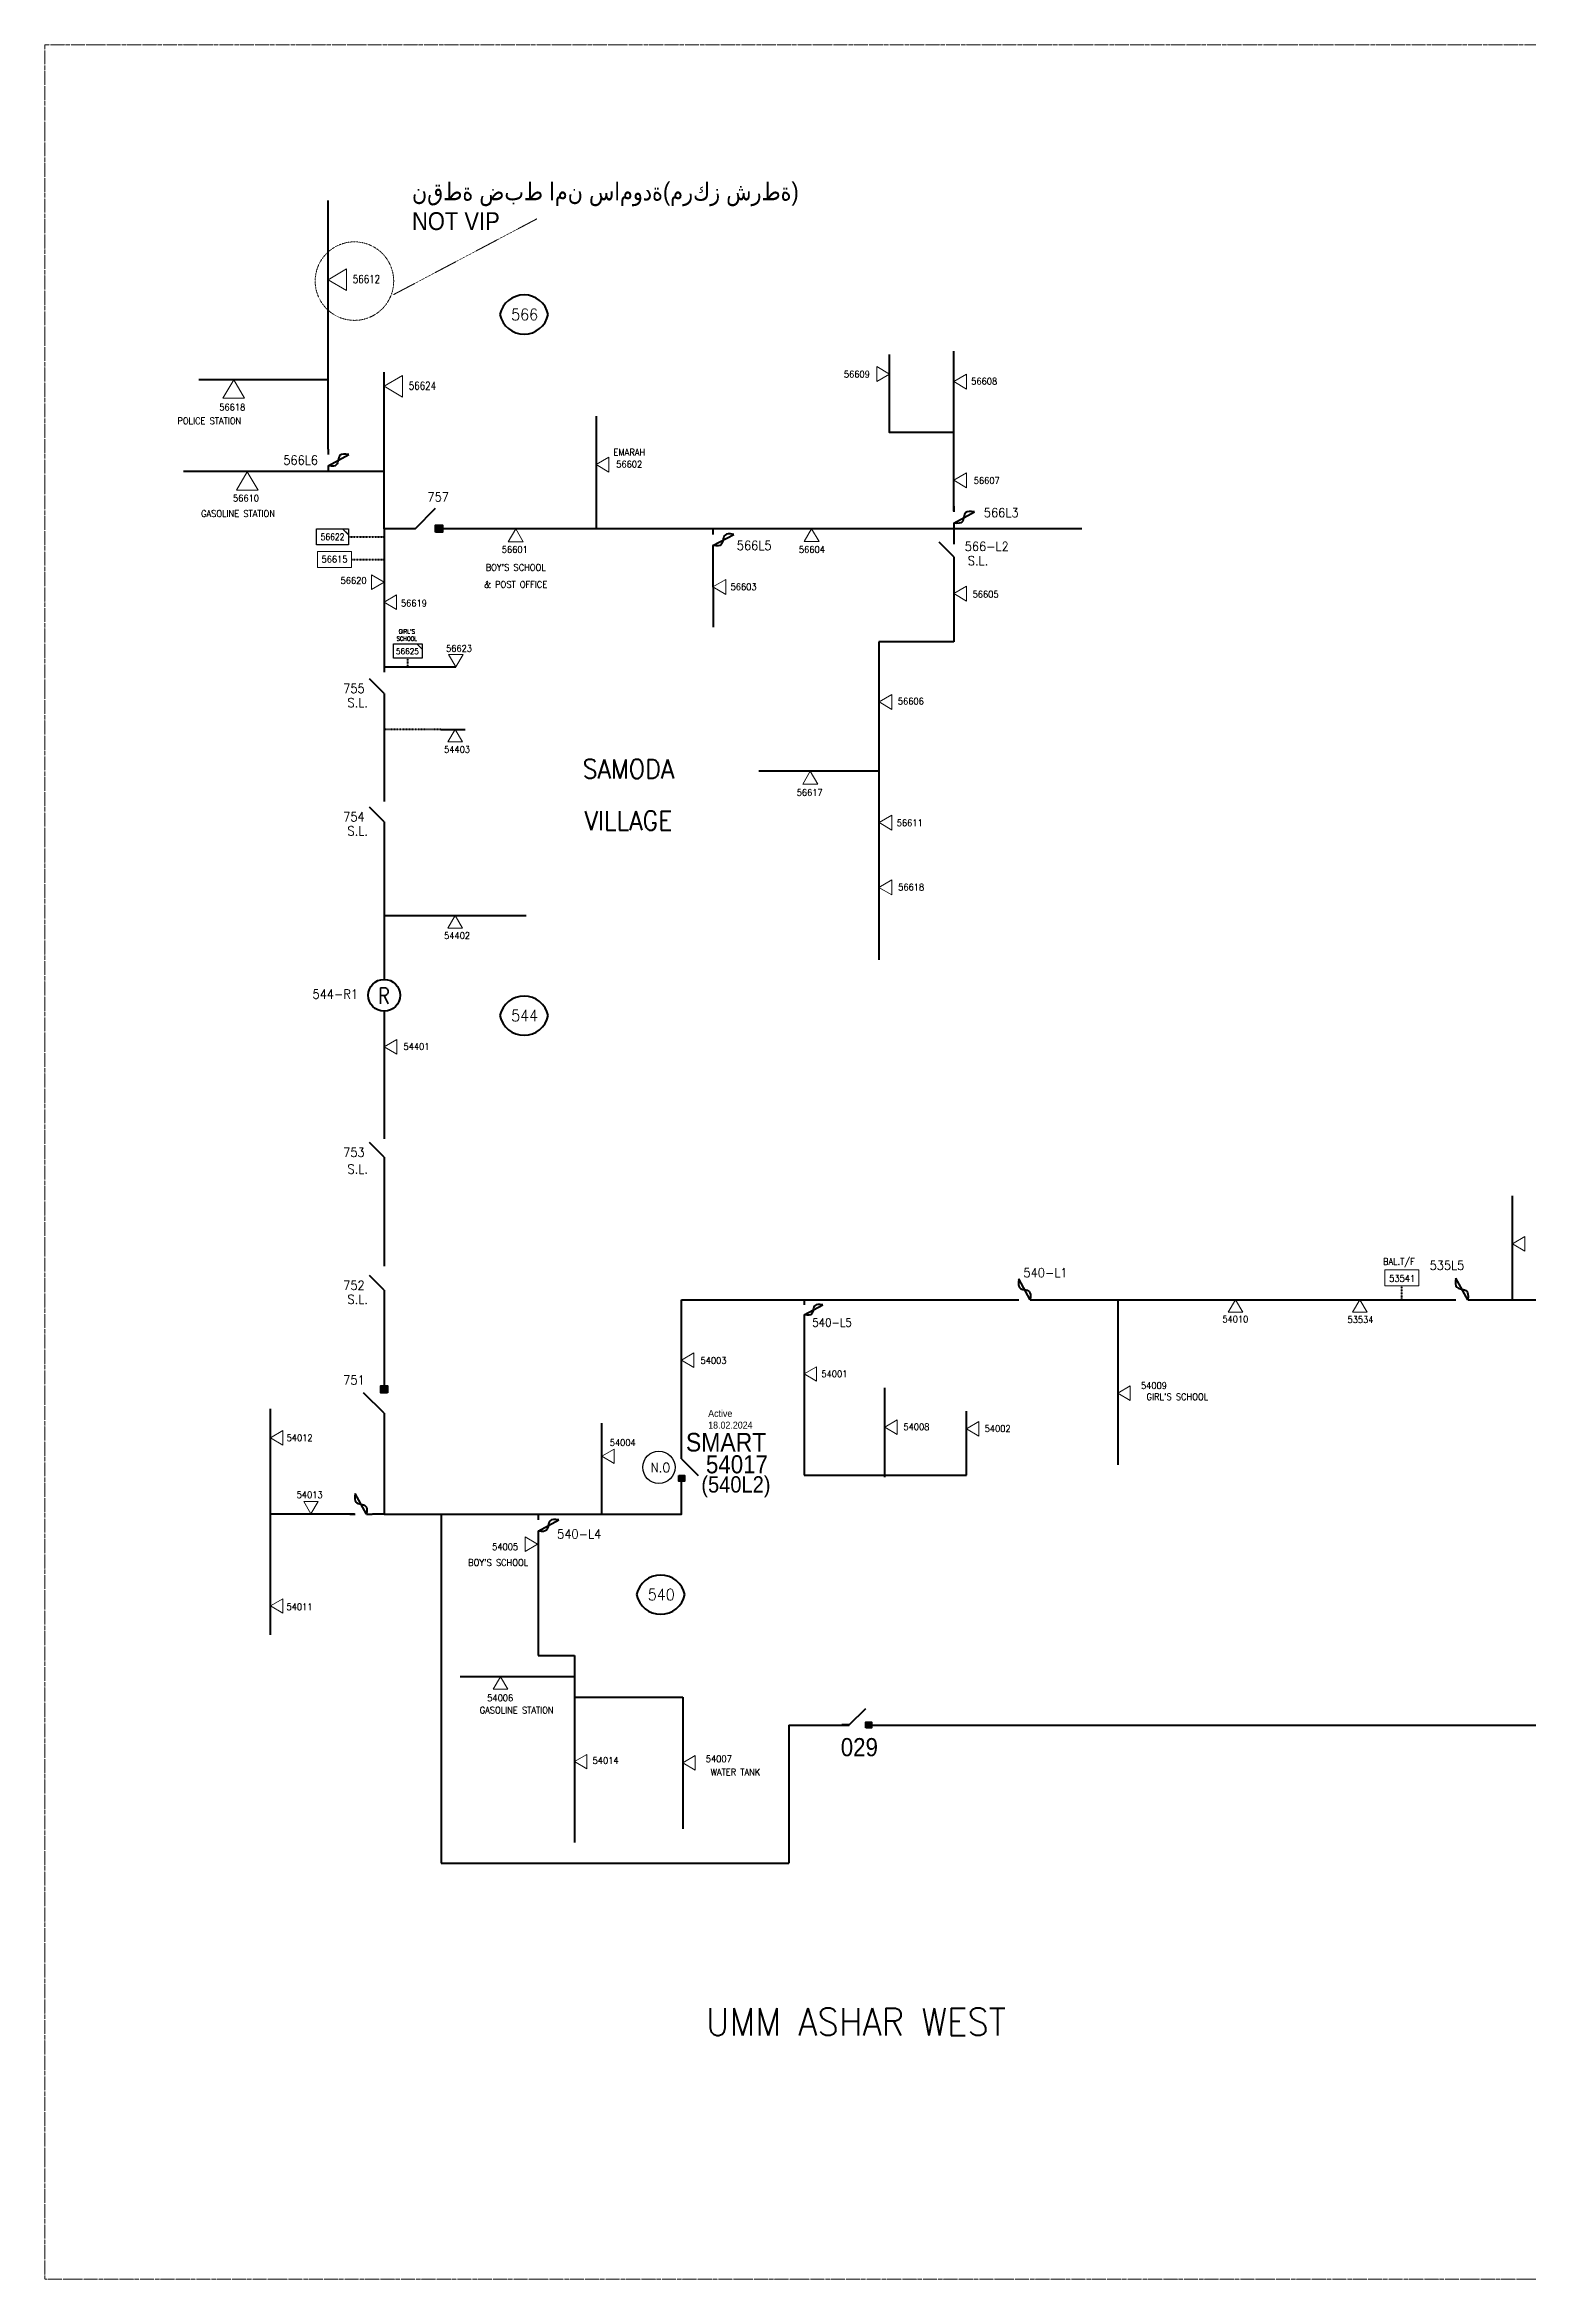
# Model space of a CAD drawing. Header units: metres. Extents: x 65984 to 144644, y -19036 to 23726.
# Drawn here: x 65984 to 67564, y 13662 to 16042 of the extents above; entities that cross this region are included whole.
import ezdxf
from ezdxf.enums import TextEntityAlignment as Align

# ---------------------------------------------------------------- set-up
doc = ezdxf.new("R2010")
doc.units = ezdxf.units.M
doc.header["$MEASUREMENT"] = 0
doc.linetypes.add('DGN Style 3', pattern=[0.013877, 0, -0.013877])
doc.linetypes.add('DGN Style 7', pattern=[2, 0.9, -0.4, 0.3, -0.4])
doc.layers.get('0').update_dxf_attribs({"color": 95, "lineweight": 40})
for name, color, linetype, lineweight in [('ABS', 7, 'Continuous', 40), ('d_eos no', 121, 'Continuous', 40), ('d_tf no', 6, 'Continuous', 40), ('d_ug cable', 95, 'Continuous', 40), ('d_village name', 7, 'Continuous', 40), ('EXI TRANS 3PH', 7, 'Continuous', 0), ('FDR  2  05', 154, 'Continuous', 40), ('FDR  2  17', 98, 'Continuous', 40), ('FDR  2  19', 172, 'Continuous', 40), ('FDR  3  01', 30, 'Continuous', 40), ('FDR  3  06', 59, 'Continuous', 40), ('FUSE CUT OUT', 2, 'Continuous', 40), ('O H MAIN FEEDER', 4, 'Continuous', 100), ('RMU', 30, 'Continuous', 120), ('SW N O', 114, 'Continuous', 30)]:
    doc.layers.add(name, color=color, linetype=linetype, lineweight=lineweight)
doc.styles.add('NASKHF', font='naskhf.shx', dxfattribs={"height": 8})
doc.styles.add('Style-Arial', font='arial.ttf')
doc.styles.add('Style-STANDARD', font='STANDARD.shx')

# ---------------------------------------------------------------- blocks, each defined once
blk = doc.blocks.new('ABS2')
at = {"color": 0, "linetype": 'ByBlock', "lineweight": -2}
for q in [(-59.8, 87), (0, 0)]:
    blk.add_line((0, 27.2), q, dxfattribs=at)
at = {"color": 0, "linetype": 'ByBlock', "lineweight": -2, "flags": 128}
for points in [[(10, 87.2), (-10, 87.2), (-10, 107.2), (10, 107.2)], [(7.6, 99.3), (7.6, 99.3), (7.6, 99.3), (7.6, 99.3)]]:
    blk.add_lwpolyline(points, close=True, dxfattribs=at)
at = {"color": 0, "linetype": 'ByBlock', "lineweight": -2}
for points in [[(10, 87.2), (-10, 87.2), (10, 107.2), (-10, 107.2)], [(7.6, 99.3), (7.6, 99.3), (7.6, 99.3)]]:
    blk.add_solid(points, dxfattribs=at)
blk = doc.blocks.new('*U645')
at = {"layer": 'ABS', "color": 7, "linetype": 'Continuous'}
for q in [(-18.2, 26.5), (18.2, -26.5)]:
    blk.add_line((18.2, -9.9), q, dxfattribs=at)
blk = doc.blocks.new('FCO')
at = {"color": 0, "linetype": 'ByBlock', "lineweight": -2}
for p, q in [((-5, 0), (-3.75, 0)), ((-1.25, 0), (-3.75, 2.5)), ((-1.25, 0), (0, 0))]:
    blk.add_line(p, q, dxfattribs=at)
blk = doc.blocks.new('FUSE_1')
at = {"layer": 'FUSE CUT OUT', "color": 2, "linetype": 'Continuous'}
blk.add_open_spline([(-3.75, 2.5), (-4.55, 0.25), (-0.55, 2.15), (-1.25, 0)], degree=3, dxfattribs=at)
at = {"layer": 'FUSE CUT OUT', "color": 2, "linetype": 'Continuous', "zscale": 1.895266257040903}
blk.add_blockref('FCO', (0, 0), dxfattribs=at)
blk = doc.blocks.new('*U649')
at = {"layer": 'RMU', "color": 6, "linetype": 'Continuous', "lineweight": 40}
blk.add_circle((0, 0.6), 28.4, dxfattribs=at)
at = {"layer": 'RMU', "color": 6, "linetype": 'Continuous', "lineweight": 40, "insert": (-0.4, -0.3), "char_height": 28.75, "attachment_point": 5, "style": 'Style-STANDARD'}
blk.add_mtext('\\H1x;\\W0.870978;R', dxfattribs=at)
blk = doc.blocks.new('*U652')
at = {"layer": 'FDR  2  05', "color": 94, "linetype": 'Continuous', "lineweight": 53}
for centre, start, end in [((0, -21.5), 11.69164, 168.30836), ((0, 21.5), 191.69164, 348.30836)]:
    blk.add_arc(centre, 106, start, end, dxfattribs=at)
blk = doc.blocks.new('TRA1_3')
at = {"layer": 'EXI TRANS 3PH', "color": 1, "linetype": 'Continuous', "lineweight": 0, "extrusion": (0, 0, -1), "flags": 128}
blk.add_lwpolyline([(-10, -17), (0, 0), (10, -17)], close=True, dxfattribs=at)
blk = doc.blocks.new('TRA1_2')
at = {"layer": 'EXI TRANS 3PH', "color": 1, "linetype": 'Continuous', "lineweight": 0, "xscale": 1.000046566207833, "yscale": 1.000046566207833, "zscale": 1.000046566207833, "rotation": 180}
blk.add_blockref('TRA1_3', (0, 0), dxfattribs=at)
blk = doc.blocks.new('TF_1_1')
at = {"layer": 'd_village name', "color": 0, "linetype": 'Continuous', "lineweight": 30, "ltscale": 500}
blk.add_line((3150, 2475), (4950, 675), dxfattribs=at)
blk.add_3dface([(-5050, 2475), (4950, 2475), (4950, -2525), (-5050, -2525)], dxfattribs=at)
blk = doc.blocks.new('*U2352')
at = {"color": 7, "linetype": 'Continuous', "lineweight": 0, "flags": 128}
blk.add_lwpolyline([(18.3, 14.3), (28.6, 14.3), (28.6, 4)], close=True, dxfattribs=at)
at = {"color": 7, "linetype": 'Continuous', "lineweight": 30, "ltscale": 0.775927, "xscale": 0.005720000000000003, "yscale": 0.005720000000000003, "zscale": 0.004093105104121479}
blk.add_blockref('TF_1_1', (0.3, 0.2), dxfattribs=at)
blk = doc.blocks.new('*U3668')
at = {"color": 1, "linetype": 'Continuous', "lineweight": 0, "flags": 128}
blk.add_lwpolyline([(18.3, 14.3), (28.6, 14.3), (28.6, 4)], close=True, dxfattribs=at)
at = {"color": 1, "linetype": 'Continuous', "lineweight": 30, "ltscale": 0.698334, "xscale": 0.005720000000000002, "yscale": 0.005720000000000002, "zscale": 0.004093105104121479}
blk.add_blockref('TF_1_1', (0.3, 0.2), dxfattribs=at)
blk = doc.blocks.new('*U4121')
at = {"layer": 'SW N O', "color": 3, "ltscale": 0.426762}
blk.add_circle((0, 0), 16.8, dxfattribs=at)
at = {"layer": 'SW N O', "color": 3, "style": 'Style-STANDARD'}
blk.add_text('N.O', height=9.6, dxfattribs=at).set_placement((1.7, -0.2), align=Align.MIDDLE_CENTER)

msp = doc.modelspace()

# ---------------------------------------------------------------- linework, layer by layer
at = {"layer": 'd_ug cable', "color": 6, "linetype": 'DGN Style 3', "lineweight": 13}
msp.add_line((66354.4, 15775.1), (66507.8, 15856.2), dxfattribs=at)
at = {"layer": 'd_ug cable', "color": 1, "linetype": 'DGN Style 3', "lineweight": 100}
msp.add_line((66307.1, 15517.4), (66345.2, 15517.4), dxfattribs=at)
at = {"layer": 'd_ug cable', "color": 6, "linetype": 'DGN Style 3', "lineweight": 13}
msp.add_circle((66313.5, 15789.9), 41.8, dxfattribs=at)
at = {"layer": 'FDR  2  05', "color": 94, "linetype": 'Continuous', "lineweight": 53}
for p, q in [((66285.5, 15610.8), (66285.5, 15875.6)), ((66951.9, 15544.9), (66951.9, 15715.4)), ((66345.2, 15587.1), (66345.2, 15692.8)), ((66285.5, 15684.9), (66147.7, 15684.9)), ((66570.8, 15646), (66570.9, 15526.2)), ((66695.4, 15506.1), (66695.5, 15421.2)), ((66345.4, 15379), (66421.6, 15379)), ((66405.5, 15312.4), (66431.6, 15312.4)), ((66345.2, 15114), (66496.3, 15114)), ((67547.1, 14704.9), (67547.1, 14815.5)), ((67126.6, 14704.9), (67126.6, 14529.2)), ((66878.5, 14516), (66878.5, 14610.9)), ((66224, 14347.9), (66224, 14588.7)), ((66577, 14476.4), (66577, 14573.5)), ((66313.5, 14476.4), (66224, 14476.4)), ((66345.2, 14476.4), (66332.6, 14476.4)), ((66547.9, 14303.3), (66426, 14303.3))]:
    msp.add_line(p, q, dxfattribs=at)
at = {"layer": 'FDR  2  05', "color": 94, "linetype": 'Continuous', "lineweight": 53, "flags": 128}
for points in [[(66951.9, 15628.5), (66883.4, 15628.5), (66883.4, 15711.8)], [(66345.2, 15526.2), (66345.2, 15587.1), (66131.3, 15587.1)], [(66872.2, 15267.8), (66744.3, 15267.8)], [(66792.5, 14688.8), (66792.5, 14517.9)], [(66965.3, 14517.9), (66965.3, 14586.3)], [(66792.5, 14517.9), (66965.3, 14517.9)], [(66509.2, 14453.5), (66509.2, 14326.1)], [(66509.2, 14326.1), (66547.9, 14326.1)], [(66547.9, 14326.1), (66547.9, 14126.9)], [(66547.9, 14281.6), (66663.3, 14281.6)], [(66663.3, 14281.6), (66663.3, 14141.3)]]:
    msp.add_lwpolyline(points, dxfattribs=at)
at = {"layer": 'FDR  2  17', "color": 7, "linetype": 'Continuous', "lineweight": 0, "flags": 128}
for points in [[(66310.3, 15501.9), (66274.3, 15501.9), (66274.3, 15484.8), (66310.3, 15484.8)], [(67447.2, 14736.7), (67411.1, 14736.7), (67411.1, 14719.6), (67447.2, 14719.6)]]:
    msp.add_lwpolyline(points, close=True, dxfattribs=at)
at = {"layer": 'FDR  2  19', "color": 1, "linetype": 'DGN Style 3', "lineweight": 120}
for p, q in [((66344.6, 15493), (66310.3, 15493)), ((66370.1, 15388.1), (66370.1, 15379.3)), ((66406, 15312.4), (66345.2, 15312.4)), ((67429.2, 14704.9), (67429.2, 14719.6))]:
    msp.add_line(p, q, dxfattribs=at)
at = {"layer": 'FDR  3  06', "color": 131, "linetype": 'DGN Style 7', "lineweight": 0}
for p in [(65983.6, 16041.7), (69160, 13661.5)]:
    msp.add_line(p, (65983.6, 13661.5), dxfattribs=at)
at = {"layer": 'FDR  3  06', "color": 131, "linetype": 'DGN Style 7', "lineweight": 0, "flags": 128}
msp.add_lwpolyline([(65983.6, 16041.7), (69160, 16041.7), (69160, 13661.5)], dxfattribs=at)
at = {"layer": 'O H MAIN FEEDER', "lineweight": 200, "ltscale": 0.426762}
for p, q in [((66345.2, 15526.2), (66345.2, 15373.5)), ((66369.5, 15526.2), (66345.2, 15526.2)), ((67088.4, 15526.2), (66406.6, 15526.2)), ((66345.2, 15343.6), (66345.2, 15235.7)), ((66345.2, 15207), (66345.2, 15046.2)), ((66345.2, 15012.2), (66345.2, 14876.4)), ((66345.2, 14849.6), (66345.2, 14740.7)), ((66345.2, 14708), (66345.2, 14612.3)), ((67505.5, 14704.9), (67744.2, 14704.9)), ((66345.2, 14575.9), (66345.2, 14476.4)), ((66345.2, 14476.4), (66409, 14476.4)), ((66409, 14476.4), (66427.4, 14476.4))]:
    msp.add_line(p, q, dxfattribs=at)
at = {"layer": 'O H MAIN FEEDER', "lineweight": 200, "ltscale": 0.426762, "flags": 128}
for points in [[(66951.9, 15526.2), (66951.9, 15509.8)], [(66951.9, 15490.2), (66951.9, 15405.8)], [(66872.2, 15405.8), (66872.2, 15066.9)], [(66951.9, 15405.8), (66872.2, 15405.8)], [(66661.8, 14704.9), (66942.8, 14704.9)], [(66661.8, 14539.7), (66661.8, 14704.9)], [(66942.8, 14704.9), (67017.2, 14704.9)], [(67038.6, 14704.9), (67481.1, 14704.9)], [(66427.4, 14476.4), (66661.8, 14476.4), (66661.8, 14515.7)]]:
    msp.add_lwpolyline(points, dxfattribs=at)
at = {"layer": 'O H MAIN FEEDER', "lineweight": 200, "ltscale": 0.31111, "flags": 128}
for points in [[(66405.8, 14476.2), (66405.8, 14104.8)], [(66776.1, 14251.8), (66840.3, 14251.8)]]:
    msp.add_lwpolyline(points, dxfattribs=at)
at = {"layer": 'O H MAIN FEEDER', "lineweight": 200, "ltscale": 0.345677, "flags": 128}
for points in [[(66776.1, 14251.8), (66776.1, 14104.8)], [(66863.5, 14251.9), (68183.2, 14251.9)]]:
    msp.add_lwpolyline(points, dxfattribs=at)
at = {"layer": 'O H MAIN FEEDER', "lineweight": 200, "ltscale": 0.279999, "flags": 128}
msp.add_lwpolyline([(66405.8, 14104.8), (66776.1, 14104.8)], dxfattribs=at)

# ---------------------------------------------------------------- block references
at = {"color": 7, "linetype": 'Continuous', "lineweight": 0, "xscale": 0.5963883416571896, "yscale": 0.5963883416571896, "zscale": 0.5963883416571896}
msp.add_blockref('*U2352', (66290, 15517.4), dxfattribs=at)
at = {"color": 1, "linetype": 'Continuous', "lineweight": 0, "xscale": 0.5367495074914707, "yscale": 0.5367495074914707, "zscale": 0.5367495074914707}
msp.add_blockref('*U3668', (66370.3, 15395.8), dxfattribs=at)
at = {"layer": 'ABS', "color": 7, "linetype": 'Continuous'}
for p, xscale, yscale, zscale, rotation in [((66368.2, 15526.2), 0.3642159888553838, 0.3642159888553838, 0.1821079944276919, 270), ((66662, 14543.4), 0.2950149509728608, 0.2950149509728608, 0.1475074754864304, 180), ((66832.5, 14252), 0.2950149509728608, 0.2950149509728608, 0.1475074754864304, 270)]:
    msp.add_blockref('ABS2', p, dxfattribs=dict(at, xscale=xscale, yscale=yscale, zscale=zscale, rotation=rotation))
for name, p, xscale, yscale, zscale in [('*U645', (66944.1, 15500.6), 0.4267622666565712, 0.4267622666565712, 0.4267622666565712), ('*U645', (66337.4, 15354.9), 0.4267622666565712, 0.4267622666565712, 0.4267622666565712), ('*U645', (66337.4, 15218.3), 0.4267622666565712, 0.4267622666565712, 0.4267622666565712), ('*U645', (66337.4, 14860.9), 0.4267622666565712, 0.4267622666565712, 0.4267622666565712), ('*U645', (66337.4, 14719.3), 0.4267622666565712, 0.4267622666565712, 0.4267622666565712), ('ABS2', (66345.1, 14574.1), 0.3642159888553838, 0.3642159888553838, 0.1821079944276919)]:
    msp.add_blockref(name, p, dxfattribs=dict(at, xscale=xscale, yscale=yscale, zscale=zscale))
at = {"layer": 'EXI TRANS 3PH', "color": 1, "linetype": 'Continuous', "lineweight": 0, "extrusion": (0, 0, -1)}
for p, xscale, yscale, zscale, rotation in [((-66285.6, 15791.4), 1.150414506980786, 1.150414506980786, 1.150414506980786, 90.00000000000007), ((-66345.3, 15677.9), 1.150414506980786, 1.150414506980786, 1.150414506980786, 90.00000000000007), ((-66952, 15682.9), 0.7988989631811011, 0.7988989631811011, 0.7988989631811011, 90.00000000000007), ((-66185, 15684.9), 1.150414506980786, 1.150414506980786, 1.150414506980786, 180), ((-66570.8, 15594.4), 0.7988989631811011, 0.7988989631811011, 0.7988989631811011, 90.00000000000007), ((-66199.4, 15586.9), 1.150414506980786, 1.150414506980786, 1.150414506980786, 180), ((-66951.9, 15577.7), 0.7988989631811011, 0.7988989631811011, 0.7988989631811011, 90.00000000000007), ((-66485.3, 15525.9), 0.7988989631811011, 0.7988989631811011, 0.7988989631811011, 180), ((-66800.4, 15526.2), 0.7988989631811011, 0.7988989631811011, 0.7988989631811011, 180), ((-66695.4, 15464.2), 0.7988989631811011, 0.7988989631811011, 0.7988989631811011, 90.00000000000007), ((-66345, 15448), 0.7767073253149598, 0.7767073253149598, 0.7767073253149598, 90.00000000000007), ((-66951.9, 15457), 0.7988989631811011, 0.7988989631811011, 0.7988989631811011, 90.00000000000007), ((-66872.3, 15341.7), 0.7988989631811011, 0.7988989631811011, 0.7988989631811011, 90.00000000000007), ((-66420.7, 15312.4), 0.7767073253149598, 0.7767073253149598, 0.7767073253149598, 180), ((-66799, 15267.8), 0.7988989631811011, 0.7988989631811011, 0.7988989631811011, 180), ((-66872.4, 15213.2), 0.7988989631811011, 0.7988989631811011, 0.7988989631811011, 90.00000000000007), ((-66872.2, 15144.1), 0.7988989631811011, 0.7988989631811011, 0.7988989631811011, 90.00000000000007), ((-66420.7, 15114), 0.7767073253149598, 0.7767073253149598, 0.7767073253149598, 180), ((-66345.3, 14974.3), 0.7767073253149598, 0.7767073253149598, 0.7767073253149598, 90.00000000000007), ((-67547.1, 14764.4), 0.7767073253149598, 0.7767073253149598, 0.7767073253149598, 90.00000000000007), ((-67252, 14704.9), 0.7767073253149598, 0.7767073253149598, 0.7767073253149598, 180), ((-67384.5, 14704.9), 0.7767073253149598, 0.7767073253149598, 0.7767073253149598, 180), ((-66661.8, 14640.5), 0.7767073253149598, 0.7767073253149598, 0.7767073253149598, 90.00000000000007), ((-66792.5, 14625.8), 0.7767073253149598, 0.7767073253149598, 0.7767073253149598, 90.00000000000007), ((-67126.6, 14605.3), 0.7767073253149598, 0.7767073253149598, 0.7767073253149598, 90.00000000000007), ((-66878.5, 14569.3), 0.7767073253149598, 0.7767073253149598, 0.7767073253149598, 90.00000000000007), ((-66965.3, 14567.3), 0.7767073253149598, 0.7767073253149598, 0.7767073253149598, 90.00000000000007), ((-66224, 14557.9), 0.7767073253149598, 0.7767073253149598, 0.7767073253149598, 90.00000000000007), ((-66577, 14538.1), 0.7767073253149598, 0.7767073253149598, 0.7767073253149598, 90.00000000000007), ((-66224, 14378.7), 0.7767073253149598, 0.7767073253149598, 0.7767073253149598, 90.00000000000007), ((-66469, 14303.4), 0.7767073253149598, 0.7767073253149598, 0.7767073253149598, 180), ((-66548, 14212.9), 0.7767073253149598, 0.7767073253149598, 0.7767073253149598, 90.00000000000007), ((-66663.3, 14211.5), 0.7767073253149598, 0.7767073253149598, 0.7767073253149598, 90.00000000000007)]:
    msp.add_blockref('TRA1_2', p, dxfattribs=dict(at, xscale=xscale, yscale=yscale, zscale=zscale, rotation=rotation))
at = {"layer": 'EXI TRANS 3PH', "color": 1, "linetype": 'Continuous', "lineweight": 0}
for p, xscale, yscale, zscale, rotation in [((66883.4, 15690.9), 0.7988989631811011, 0.7988989631811011, 0.7988989631811011, 90.00000000000007), ((66345, 15469.3), 0.7767073253149598, 0.7767073253149598, 0.7767073253149598, 90.00000000000011), ((66421.4, 15379.1), 0.7767073253149598, 0.7767073253149598, 0.7767073253149598, 359.9999999999885), ((66267.2, 14476.8), 0.7767073253149598, 0.7767073253149598, 0.7767073253149598, 359.9999999999999), ((66508.6, 14444.6), 0.7767073253149598, 0.7767073253149598, 0.7767073253149598, 90.00000000000007)]:
    msp.add_blockref('TRA1_2', p, dxfattribs=dict(at, xscale=xscale, yscale=yscale, zscale=zscale, rotation=rotation))
at = {"layer": 'FDR  2  05', "color": 94, "linetype": 'Continuous', "lineweight": 53, "xscale": 0.2473375512809987, "yscale": 0.2473375512809987, "zscale": 0.2473375512809987}
for p in [(66494.2, 15754.3), (66494.2, 15007.5), (66639.7, 14390.8)]:
    msp.add_blockref('*U652', p, dxfattribs=at)
at = {"layer": 'FUSE CUT OUT', "color": 2, "linetype": 'Continuous'}
for p, xscale, yscale, zscale, rotation in [((66285.5, 15587.1), 4.791271511060261, 8.863361694720206, 4.791271511060261, 270), ((66951.9, 15526.2), 4.791271511060261, 8.863361694720206, 4.791271511060261, 270), ((66695.4, 15502.2), 4.791271511060261, 8.863361694720206, 4.791271511060261, 270), ((67039.2, 14704.9), 4.791271511060261, 8.863361694720206, 4.791271511060261, 359.9999999999999), ((67505.5, 14704.9), 4.9888291452106, 9.228823089046443, 4.9888291452106, 359.9999999999999), ((66792.5, 14683.4), 4.312144359954235, 7.977025525248186, 4.312144359954235, 269.9999999999999), ((66332.4, 14476.4), 4.791271511060261, 8.863361694720206, 4.791271511060261, 359.9999999999999), ((66509.2, 14452.4), 4.791271511060261, 8.863361694720206, 4.791271511060261, 270)]:
    msp.add_blockref('FUSE_1', p, dxfattribs=dict(at, xscale=xscale, yscale=yscale, zscale=zscale, rotation=rotation))
at = {"layer": 'RMU', "color": 6, "linetype": 'Continuous', "lineweight": 40, "xscale": 0.5974671733191989, "yscale": 0.5974671733191989, "zscale": 0.5974671733191989}
msp.add_blockref('*U649', (66345.2, 15028.8), dxfattribs=at)
at = {"layer": 'SW N O', "color": 3, "xscale": 1.023050077790347, "yscale": 1.023050077790347, "zscale": 1.023050077790347}
msp.add_blockref('*U4121', (66637.8, 14526.4), dxfattribs=at)

# ---------------------------------------------------------------- texts
at = {"layer": 'd_eos no', "color": 7, "linetype": 'Continuous', "lineweight": 140, "style": 'Style-Arial', "width": 0.88}
for s, p in [('54017', (66687.9, 14539.3)), ('029', (66831.5, 14238))]:
    msp.add_text(s, height=19.32, dxfattribs=at).set_placement(p, align=Align.TOP_LEFT)
at = {"layer": 'd_eos no', "color": 7, "linetype": 'Continuous', "lineweight": 140, "ltscale": 0.9, "style": 'Style-Arial', "width": 0.88}
msp.add_text('(540L2)', height=17.39, dxfattribs=at).set_placement((66683, 14516.9), align=Align.TOP_LEFT)
at = {"layer": 'd_eos no', "color": 7, "linetype": 'Continuous', "lineweight": 13, "insert": (66374.8, 15895), "char_height": 19.013, "attachment_point": 1, "style": 'NASKHF'}
msp.add_mtext('\\fArial|b0|i0|c178178|p39;\\H1x;\\W0.88;نقطة ضبط امن سامودة(مركز شرطة)\\PNOT VIP', dxfattribs=at)
at = {"layer": 'd_eos no', "color": 2, "linetype": 'Continuous', "lineweight": 13, "ltscale": 1.619482, "insert": (66666.6, 14563.1), "char_height": 19.884, "width": 84.648, "attachment_point": 1, "style": 'NASKHF'}
msp.add_mtext('\\fArial|b0|i0|c178178|p39;\\H1x;\\W0.88;SMART', dxfattribs=at)
at = {"layer": 'd_tf no', "color": 5, "linetype": 'Continuous', "lineweight": 40, "style": 'Style-STANDARD', "width": 0.909091}
msp.add_text('56622', height=7.11, dxfattribs=at).set_placement((66290.2, 15517.5), align=Align.MIDDLE_CENTER)
at = {"layer": 'd_tf no', "color": 121, "linetype": 'Continuous', "lineweight": 40, "insert": (66690.3, 14587.5), "char_height": 7.461, "width": 189.535, "attachment_point": 1, "style": 'NASKHF'}
msp.add_mtext('\\Fmsdefault;\\H1x;\\W0.945946;Active\\P18.02.2024', dxfattribs=at)
at = {"layer": 'FDR  3  01', "color": 121, "linetype": 'Continuous', "lineweight": 40, "style": 'Style-STANDARD'}
for s, height, p in [('566L6', 9.76, (66256.2, 15599.2)), ('757', 9.76, (66402.7, 15560)), ('566L3', 9.76, (67002.4, 15543.3)), ('566L5', 9.76, (66739.3, 15508.3)), ('566-L2', 9.76, (66987, 15507.3)), ('S.L.', 9.76, (66977.7, 15492.1)), ('755', 9.76, (66313, 15356)), ('S.L.', 9.76, (66317, 15340.9)), ('754', 9.76, (66313, 15219.3)), ('S.L.', 9.76, (66317, 15204.3)), ('544-R1', 9.76, (66293.1, 15030.4)), ('753', 9.76, (66313, 14861.9)), ('S.L.', 9.76, (66317, 14844)), ('540-L1', 9.76, (67049.6, 14733.7)), ('535L5', 9.76, (67477.2, 14741.5)), ('752', 9.76, (66313, 14720.3)), ('S.L.', 9.76, (66317, 14705.3)), ('540-L5', 8.78, (66822.2, 14680.6)), ('751', 9.76, (66313, 14619.4)), ('540-L4', 9.76, (66552.9, 14455.3))]:
    msp.add_text(s, height=height, dxfattribs=at).set_placement(p, align=Align.MIDDLE_CENTER)
at = {"layer": 'FDR  3  01', "color": 121, "linetype": 'Continuous', "lineweight": 40, "attachment_point": 5, "style": 'Style-STANDARD'}
for s, insert, char_height, line_spacing_factor in [('SAMODA  \\P\\PVILLAGE', (66605.3, 15242.8), 20.3, 0.812622), ('UMM ASHAR WEST\\P', (66847.7, 13935.7), 29.228, 0.6)]:
    msp.add_mtext(s, dxfattribs=dict(at, insert=insert, char_height=char_height, line_spacing_factor=line_spacing_factor))
at = {"layer": 'RMU', "color": 6, "linetype": 'Continuous', "lineweight": 40, "style": 'Style-STANDARD'}
for s, height, p in [('56615', 7.08, (66292.3, 15493.6)), ('56620', 7.08, (66312.6, 15471)), ('56625', 6.28, (66369.9, 15395.6)), ('53541', 7.08, (67429.5, 14727.6))]:
    msp.add_text(s, height=height, rotation=359.9996, dxfattribs=at).set_placement(p, align=Align.MIDDLE_CENTER)
at = {"layer": 'RMU', "color": 6, "linetype": 'Continuous', "lineweight": 40, "attachment_point": 5, "style": 'Style-STANDARD'}
for s, insert, char_height in [('\\H1x;\\W0.870978;56612', (66326.3, 15792), 8.52), ('566', (66494.8, 15754.3), 12.23), ('\\H1x;\\W0.870978;56624', (66385.9, 15678.5), 8.52), ('POLICE STATION', (66159, 15641.1), 7.08), ('56618^J', (66183.4, 15655.6), 7.08), ('EMARAH', (66606.3, 15607.6), 7.08), ('56602', (66606.2, 15594.9), 7.08), ('GASOLINE STATION', (66189.5, 15542.2), 7.08), ('56610^J', (66198, 15558.7), 7.08), ('56601^J', (66484.3, 15504), 7.08), ('56604^J', (66800.8, 15504), 7.08), ("BOY'S SCHOOL\\P\\P", (66485.3, 15479), 7.08), ('56619', (66376.9, 15446.8), 7.08), ('& POST OFFICE\\P', (66485.3, 15466.8), 7.08), ('56603', (66728, 15464.3), 7.08), ('56605', (66985.8, 15456.3), 7.08), ("GIRL'S \\PSCHOOL\\P", (66369.3, 15412.9), 4.54), ('56623', (66424.9, 15398.6), 7.08), ('56606', (66906.2, 15342.4), 7.08), ('54403^J', (66422.8, 15291.1), 7.08), ('56617^J', (66798.4, 15245.2), 7.08), ('56611', (66905, 15212.8), 7.08), ('56618', (66906.5, 15144.4), 7.08), ('54402^J', (66422.8, 15092.7), 7.08), ('544', (66494.8, 15007.6), 12.23), ('54401', (66379.6, 14974.6), 7.08), ('BAL.T/F', (67425.9, 14744.4), 7.08), ('54010^J', (67251.8, 14684.3), 7.08), ('53534^J', (67385.1, 14683.7), 7.08), ('54003', (66696, 14640.2), 7.08), ('54001', (66824.7, 14625.9), 7.08), ('54009', (67165.1, 14613.4), 7.08), ("GIRL'S SCHOOL\\P", (67190, 14601.6), 7.08), ('54008', (66912.1, 14569.5), 7.08), ('54002', (66998.6, 14567.6), 7.08), ('54012', (66255.1, 14557.8), 7.08), ('54004', (66599.3, 14552.7), 7.08), ('54013', (66265.8, 14497.2), 7.08), ("BOY'S SCHOOL\\P", (66466.6, 14424.9), 7.08), ('54005', (66474, 14441.8), 7.08), ('54011', (66255, 14377.9), 7.08), ('540', (66640.3, 14390.9), 12.23), ('54006^J', (66468.8, 14280.7), 7.08), ('GASOLINE STATION', (66486.3, 14267.7), 7.08), ('54014', (66581, 14214.1), 7.08), ('54007', (66701.6, 14215.9), 7.08), ('WATER TANK', (66719.4, 14201.8), 7.08)]:
    msp.add_mtext(s, dxfattribs=dict(at, insert=insert, char_height=char_height))
at = {"layer": 'RMU', "color": 6, "linetype": 'Continuous', "lineweight": 13, "char_height": 7.08, "attachment_point": 5, "style": 'Style-STANDARD'}
for s, insert in [('56609', (66848.7, 15690.7)), ('56608', (66984.3, 15683.2)), ('56607', (66987, 15577.4))]:
    msp.add_mtext(s, dxfattribs=dict(at, insert=insert))

doc.saveas('drawing.dxf')
